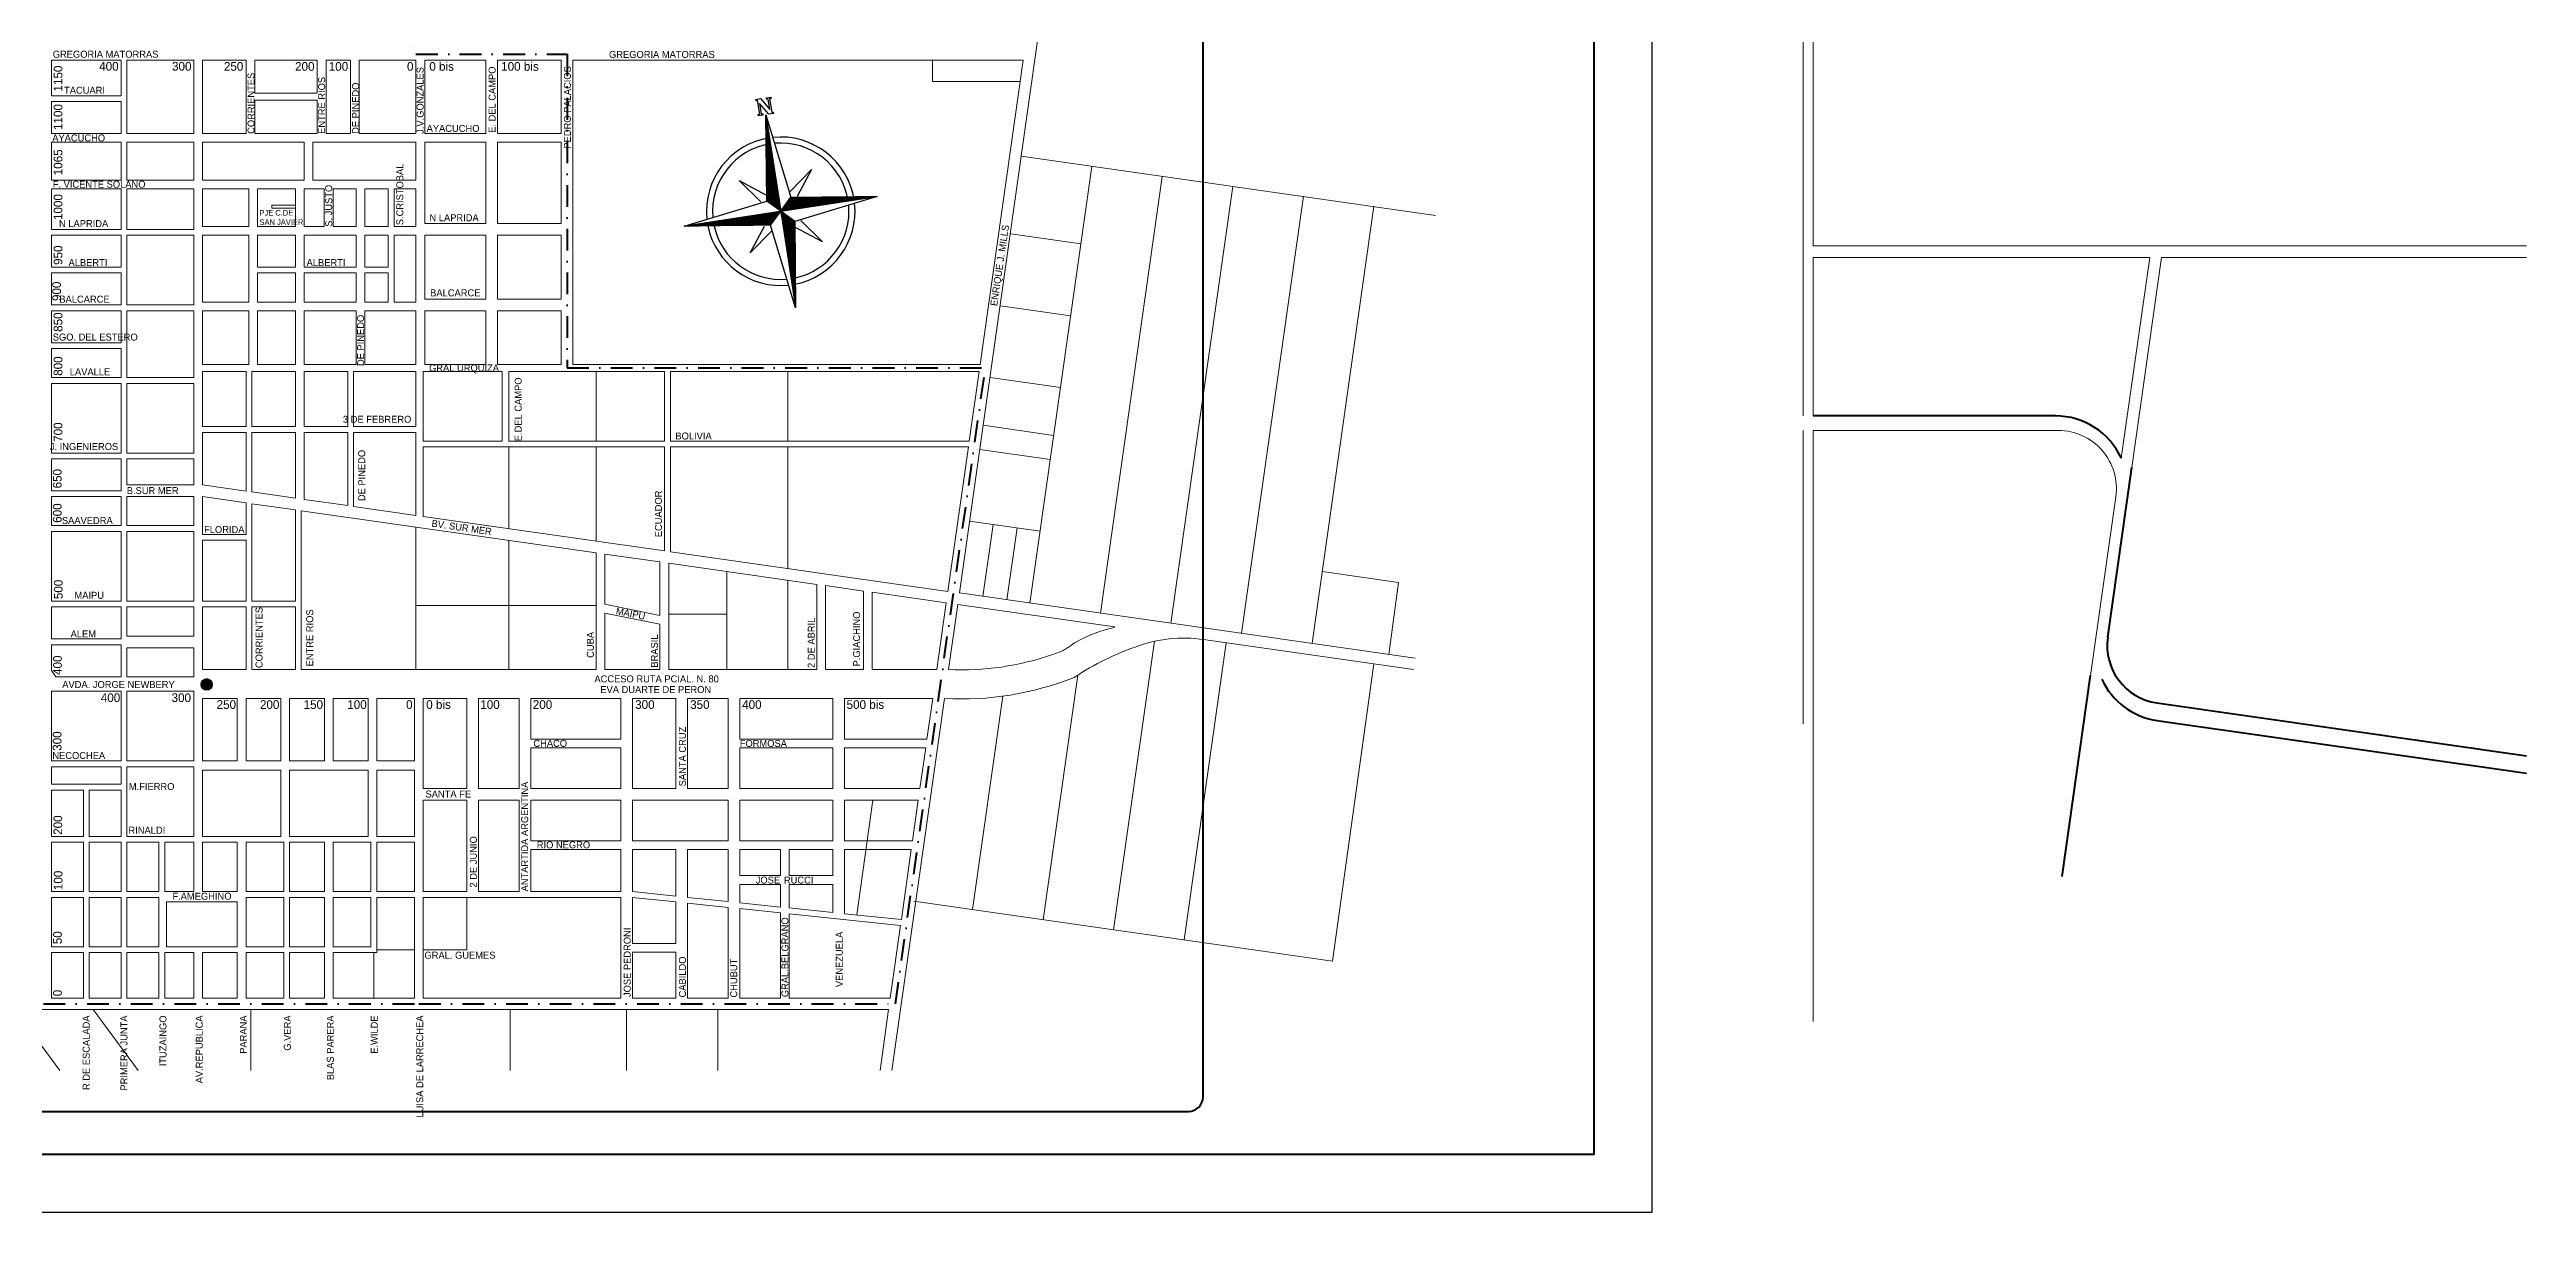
# Model space of a CAD drawing. Extents: x -88 to 6599, y -788 to 3582.
# Drawn here: x 2337 to 6599, y -788 to 1213 of the extents above; entities that cross this region are included whole.
import ezdxf
from ezdxf.enums import TextEntityAlignment as Align

# ---------------------------------------------------------------- set-up
doc = ezdxf.new("R2010")
doc.units = 0
doc.header["$LTSCALE"] = 15
doc.header["$MEASUREMENT"] = 0
doc.linetypes.add('DASHDOT', pattern=[1, 0.5, -0.25, 0, -0.25])
doc.layers.get('0').update_dxf_attribs({"linetype": 'CONTINUOUS', "lineweight": 0})
for name, color, linetype, lineweight in [('Calles Altura', 5, 'CONTINUOUS', 5), ('Calles Nombres', 7, 'CONTINUOUS', 5), ('Limite PLANTA URBANA', 4, 'DASHDOT', 40), ('MANZANAS para imprimir', 7, 'CONTINUOUS', 20), ('ROTULO', 7, 'CONTINUOUS', 60)]:
    doc.layers.add(name, color=color, linetype=linetype, lineweight=lineweight)
doc.layers.add('NORTE', color=7, linetype='CONTINUOUS')
doc.styles.add('TEXTO', font='Abel-Regular.ttf')
pattern_1 = [(45, (-173.60688, -491.64823), (-0.0618718434, 0.0618718434), [])]

msp = doc.modelspace()

# ---------------------------------------------------------------- hatches: boundary and pattern name
at = {"layer": 'MANZANAS para imprimir'}
msp.add_hatch(color=0, dxfattribs=at).paths.add_polyline_path([(2617.4, 120.3, 1), (2597.4, 120.3, 1)])
at = {"layer": 'NORTE', "lineweight": -2, "ltscale": 2}
h = msp.add_hatch(dxfattribs=at)
h.set_pattern_fill('ANSI31', color=256, scale=0.7, style=0)
h.set_pattern_definition(pattern_1)
h.paths.add_polyline_path([(3577.5, 1050.8, 0.015475), (3570.4, 1049.4), (3571.4, 952.3), (3595.3, 934.7)])
h.paths.add_polyline_path([(3570.4, 1049.4, -0.015475), (3577.5, 1050.8), (3575.9, 1061, 0.011298), (3570.3, 1060)])
h.paths.add_polyline_path([(3575.9, 1061), (3569.8, 1100.8), (3570.3, 1060, -0.011298)])
h = msp.add_hatch(dxfattribs=at)
h.set_pattern_fill('ANSI31', color=256, scale=0.7, style=0)
h.set_pattern_definition(pattern_1)
h.paths.add_polyline_path([(3612.9, 958.7), (3595.3, 934.7), (3711.4, 952.5, 0.015475), (3710.1, 959.7)])
h.paths.add_polyline_path([(3710.1, 959.7, -0.015475), (3711.4, 952.5), (3721.6, 954.1, 0.011298), (3720.6, 959.8)])
h.paths.add_polyline_path([(3720.6, 959.8, -0.011298), (3721.6, 954.1), (3761.4, 960.2)])
at = {"layer": 'NORTE'}
h = msp.add_hatch(dxfattribs=at)
h.set_pattern_fill('ANSI31', color=256, scale=0.7, style=0)
h.set_pattern_definition(pattern_1)
h.paths.add_polyline_path([(3577.8, 910.8), (3595.3, 934.7), (3429.3, 909.2), (3470.1, 909.6), (3480.6, 909.8)])
at = {"layer": 'NORTE', "lineweight": -2, "ltscale": 2}
h = msp.add_hatch(dxfattribs=at)
h.set_pattern_fill('ANSI31', color=256, scale=0.7, style=0)
h.set_pattern_definition(pattern_1)
h.paths.add_polyline_path([(3619.3, 917.2), (3595.3, 934.7), (3620.8, 768.7), (3620.4, 809.5), (3620.3, 820)])

# ---------------------------------------------------------------- linework, layer by layer
msp.add_line((2719.7, 945), (2719.7, 940))
at = {"layer": 'Limite PLANTA URBANA', "ltscale": 5}
for p, q in [((2967.6, 1349.9), (2967.6, 1204.9)), ((2967.6, 1204.9), (3227.6, 1204.9)), ((3227.6, 1204.9), (3227.6, 665)), ((3227.6, 665), (3947.4, 665)), ((3792.5, -429.4), (3947.4, 665)), ((2251.5, -429.4), (2972.6, -429.4)), ((2972.6, -429.4), (3792.5, -429.4))]:
    msp.add_line(p, q, dxfattribs=at)
at = {"layer": 'MANZANAS para imprimir', "color": 0}
for p, q in [((3902.7, 277.7), (4118.8, 1804.3)), ((3902.7, 277.7), (4118.8, 1804.3)), ((3902.7, 277.7), (4118.8, 1804.3)), ((5354.7, 582.4), (5354.7, 1582.2)), ((5371.7, 1582.2), (5371.7, 875.2)), ((2340.2, 1194.9), (2340.2, 1133.4)), ((2460.2, 1194.9), (2340.2, 1194.9)), ((2460.2, 1194.9), (2460.2, 1133.4)), ((2585.2, 1194.9), (2470.2, 1194.9)), ((2470.2, 1194.9), (2470.2, 1068.5)), ((2585.2, 1194.9), (2585.2, 1068.5)), ((2675.1, 1194.9), (2600.2, 1194.9)), ((2600.2, 1194.9), (2600.2, 1068.5)), ((2600.2, 1194.9), (2600.2, 1131.9)), ((2675.1, 1194.9), (2675.1, 1068.5)), ((2690.1, 1194.9), (2690.1, 1137.8)), ((2775.1, 1194.9), (2690.1, 1194.9)), ((2797.8, 1194.9), (2775.1, 1194.9)), ((2797.8, 1194.9), (2797.8, 1137.8)), ((2812.8, 1194.9), (2812.8, 1068.5)), ((2855.1, 1194.9), (2812.8, 1194.9)), ((2855.1, 1194.9), (2855.1, 1068.5)), ((2967.6, 1194.9), (2870.1, 1194.9)), ((2870.1, 1194.9), (2870.1, 1068.5)), ((2967.6, 1194.9), (2967.6, 1068.5)), ((2982.6, 1194.9), (2982.6, 1068.5)), ((3087.6, 1194.9), (2982.6, 1194.9)), ((3087.6, 1194.9), (3087.6, 1068.5)), ((3107.6, 1194.9), (3107.6, 1068.5)), ((3217.6, 1194.9), (3107.6, 1194.9)), ((3217.6, 1194.9), (3217.6, 1068.5)), ((4012.4, 1194.9), (3237.6, 1194.9)), ((3237.6, 1194.9), (3237.6, 671)), ((3856.6, 1194.9), (3856.6, 1172.3)), ((3856.6, 1194.9), (3856.6, 1158.3)), ((3938.2, 671), (4012.4, 1194.9)), ((3856.6, 1158.3), (4006.5, 1158.3)), ((2460.2, 1133.4), (2340.2, 1133.4)), ((2460.2, 1123.5), (2340.2, 1123.5)), ((2340.2, 1123.5), (2340.2, 1068.5)), ((2460.2, 1123.5), (2460.2, 1068.5)), ((2690.1, 1137.8), (2797.8, 1137.8)), ((2690.1, 1126), (2797.8, 1126)), ((2690.1, 1126), (2690.1, 1068.5)), ((2797.8, 1126), (2797.8, 1068.5)), ((2460.2, 1068.5), (2340.2, 1068.5)), ((2585.2, 1068.5), (2470.2, 1068.5)), ((2675.1, 1068.5), (2600.2, 1068.5)), ((2775.1, 1068.5), (2690.1, 1068.5)), ((2797.8, 1068.5), (2775.1, 1068.5)), ((2855.1, 1068.5), (2812.8, 1068.5)), ((2967.6, 1068.5), (2870.1, 1068.5)), ((3087.6, 1068.5), (2982.6, 1068.5)), ((3217.6, 1068.5), (3107.6, 1068.5)), ((2340.2, 1053.5), (2340.2, 988.5)), ((2460.2, 1053.5), (2340.2, 1053.5)), ((2460.2, 1053.5), (2460.2, 988.5)), ((2470.2, 1053.5), (2470.2, 988.5)), ((2585.2, 1053.5), (2470.2, 1053.5)), ((2585.2, 1053.5), (2585.2, 988.5)), ((2600.2, 1053.5), (2600.2, 988.5)), ((2775.1, 1053.5), (2600.2, 1053.5)), ((2775.1, 1053.5), (2775.1, 988.5)), ((2967.6, 1053.5), (2790.1, 1053.5)), ((2790.1, 1053.5), (2790.1, 988.5)), ((2967.6, 1053.5), (2967.6, 988.5)), ((3087.6, 1053.5), (2982.6, 1053.5)), ((2982.6, 1053.5), (2982.6, 913.5)), ((3087.6, 1053.5), (3087.6, 913.5)), ((3217.6, 1053.5), (3107.6, 1053.5)), ((3107.6, 1053.5), (3107.6, 913.5)), ((3217.6, 1053.5), (3217.6, 913.5)), ((4009.1, 1029.3), (4722.3, 927.4)), ((2460.2, 988.5), (2340.2, 988.5)), ((2585.2, 988.5), (2470.2, 988.5)), ((2775.1, 988.5), (2600.2, 988.5)), ((2967.6, 988.5), (2790.1, 988.5)), ((4024, 260.4), (4130.5, 1012)), ((4145.4, 243.2), (4251.8, 994.8)), ((2340.2, 973.5), (2340.2, 903.5)), ((2460.2, 973.5), (2340.2, 973.5)), ((2460.2, 973.5), (2460.2, 903.5)), ((2470.2, 973.5), (2470.2, 903.5)), ((2585.2, 973.5), (2470.2, 973.5)), ((2585.2, 973.5), (2585.2, 903.5)), ((2600.2, 973.5), (2600.2, 908.5)), ((2680.1, 973.5), (2600.2, 973.5)), ((2680.1, 973.5), (2680.1, 908.5)), ((2695.1, 973.5), (2695.1, 908.5)), ((2760.1, 973.5), (2695.1, 973.5)), ((2760.1, 945), (2719.7, 945)), ((2760.1, 940), (2719.7, 940)), ((2760.1, 973.5), (2760.1, 908.5)), ((2775.1, 973.5), (2775.1, 908.5)), ((2809.8, 973.5), (2775.1, 973.5)), ((2809.8, 973.5), (2809.8, 908.5)), ((2864.8, 973.5), (2824.8, 973.5)), ((2824.8, 973.5), (2824.8, 908.5)), ((2864.8, 973.5), (2864.8, 908.5)), ((2879.8, 973.5), (2879.8, 908.5)), ((2919.8, 973.5), (2879.8, 973.5)), ((2919.8, 973.5), (2919.8, 908.5)), ((2967.6, 973.5), (2929.8, 973.5)), ((2929.8, 973.5), (2929.8, 908.5)), ((2967.6, 973.5), (2967.6, 908.5)), ((4266.8, 226), (4373.2, 977.6)), ((4388.1, 208.8), (4494.6, 960.4)), ((4509.5, 191.6), (4616, 943.2)), ((2460.2, 903.5), (2340.2, 903.5)), ((2585.2, 903.5), (2470.2, 903.5)), ((2680.1, 908.5), (2600.2, 908.5)), ((2760.1, 908.5), (2695.1, 908.5)), ((2809.8, 908.5), (2775.1, 908.5)), ((2864.8, 908.5), (2824.8, 908.5)), ((2919.8, 908.5), (2879.8, 908.5)), ((2967.6, 908.5), (2929.8, 908.5)), ((3087.6, 913.5), (2982.6, 913.5)), ((3217.6, 913.5), (3107.6, 913.5)), ((3991, 895.6), (4111.6, 878.4)), ((2340.2, 893.5), (2340.2, 838.5)), ((2460.2, 893.5), (2340.2, 893.5)), ((2460.2, 893.5), (2460.2, 838.5)), ((2470.2, 893.5), (2470.2, 773.5)), ((2585.2, 893.5), (2470.2, 893.5)), ((2585.2, 893.5), (2585.2, 773.5)), ((2680.1, 893.5), (2600.2, 893.5)), ((2600.2, 893.5), (2600.2, 778.5)), ((2680.1, 893.5), (2680.1, 778.5)), ((2695.1, 893.5), (2695.1, 838.5)), ((2760.1, 893.5), (2695.1, 893.5)), ((2760.1, 893.5), (2760.1, 838.5)), ((2864.8, 893.5), (2775.1, 893.5)), ((2775.1, 893.5), (2775.1, 838.5)), ((2864.8, 893.5), (2864.8, 838.5)), ((2879.8, 893.5), (2879.8, 838.5)), ((2919.8, 893.5), (2879.8, 893.5)), ((2919.8, 893.5), (2919.8, 838.5)), ((2967.6, 893.5), (2929.8, 893.5)), ((2929.8, 893.5), (2929.8, 778.5)), ((2967.6, 893.5), (2967.6, 778.5)), ((3087.6, 893.5), (2982.6, 893.5)), ((2982.6, 893.5), (2982.6, 783.5)), ((3087.6, 893.5), (3087.6, 783.5)), ((3217.6, 893.5), (3107.6, 893.5)), ((3107.6, 893.5), (3107.6, 783.5)), ((3217.6, 893.5), (3217.6, 783.5)), ((5371.7, 875.2), (6599.4, 875.2)), ((5371.7, 855.2), (5951.1, 855.2)), ((5371.7, 855.2), (5371.7, 582.4)), ((5902.2, 509.8), (5951.1, 855.2)), ((5920.1, 493.5), (5971.3, 855.2)), ((5971.3, 855.2), (6599.4, 855.2)), ((5985.5, 855.2), (6599.4, 855.2)), ((2460.2, 838.5), (2340.2, 838.5)), ((2460.2, 828.5), (2340.2, 828.5)), ((2340.2, 828.5), (2340.2, 773.5)), ((2460.2, 828.5), (2460.2, 773.5)), ((2695.1, 838.5), (2760.1, 838.5)), ((2695.1, 828.5), (2760.1, 828.5)), ((2695.1, 828.5), (2695.1, 778.5)), ((2760.1, 828.5), (2760.1, 778.5)), ((2775.1, 838.5), (2864.8, 838.5)), ((2775.1, 828.5), (2775.1, 778.5)), ((2775.1, 828.5), (2864.8, 828.5)), ((2864.8, 828.5), (2864.8, 778.5)), ((2879.8, 838.5), (2919.8, 838.5)), ((2879.8, 828.5), (2879.8, 778.5)), ((2879.8, 828.5), (2919.8, 828.5)), ((2919.8, 828.5), (2919.8, 778.5)), ((2460.2, 773.5), (2340.2, 773.5)), ((2470.2, 773.5), (2585.2, 773.5)), ((2680.1, 778.5), (2600.2, 778.5)), ((2760.1, 778.5), (2695.1, 778.5)), ((2864.8, 778.5), (2775.1, 778.5)), ((2919.8, 778.5), (2879.8, 778.5)), ((2967.6, 778.5), (2929.8, 778.5)), ((3087.6, 783.5), (2982.6, 783.5)), ((3217.6, 783.5), (3107.6, 783.5)), ((3973.3, 772.1), (4094.1, 754.8)), ((2460.2, 763.5), (2340.2, 763.5)), ((2340.2, 763.5), (2340.2, 708.5)), ((2460.2, 763.5), (2460.2, 708.5)), ((2470.2, 763.5), (2470.2, 648.5)), ((2585.2, 763.5), (2470.2, 763.5)), ((2585.2, 763.5), (2585.2, 648.5)), ((2680.1, 763.5), (2600.2, 763.5)), ((2600.2, 763.5), (2600.2, 671)), ((2680.1, 763.5), (2680.1, 671)), ((2760.1, 763.5), (2695.1, 763.5)), ((2695.1, 763.5), (2695.1, 671)), ((2760.1, 763.5), (2760.1, 671)), ((2864.8, 763.5), (2775.1, 763.5)), ((2775.1, 763.5), (2775.1, 671)), ((2864.8, 763.5), (2864.8, 671)), ((2967.6, 763.5), (2879.8, 763.5)), ((2879.8, 763.5), (2879.8, 671)), ((2967.6, 763.5), (2967.6, 671)), ((3087.6, 763.5), (2982.6, 763.5)), ((2982.6, 763.5), (2982.6, 671)), ((3087.6, 763.5), (3087.6, 671)), ((3217.6, 763.5), (3107.6, 763.5)), ((3107.6, 763.5), (3107.6, 671)), ((3217.6, 763.5), (3217.6, 671)), ((2460.2, 708.5), (2340.2, 708.5)), ((2460.2, 698.5), (2340.2, 698.5)), ((2340.2, 698.5), (2340.2, 648.5)), ((2460.2, 698.5), (2460.2, 648.5)), ((2460.2, 648.5), (2340.2, 648.5)), ((2585.2, 648.5), (2470.2, 648.5)), ((2600.2, 671), (2680.1, 671)), ((2600.2, 659), (2675.1, 659)), ((2600.2, 659), (2600.2, 564)), ((2675.1, 659), (2675.1, 564)), ((2685.1, 659), (2685.1, 564)), ((2685.1, 659), (2760.1, 659)), ((2695.1, 671), (2760.1, 671)), ((2760.1, 659), (2760.1, 564)), ((2775.1, 671), (2864.8, 671)), ((2775.1, 659), (2850.1, 659)), ((2775.1, 659), (2775.1, 564)), ((2850.1, 659), (2850.1, 564)), ((2860.1, 659), (2860.1, 564)), ((2860.1, 659), (2967.6, 659)), ((2879.8, 671), (2967.6, 671)), ((2967.6, 659), (2967.6, 564)), ((2980.1, 659), (2980.1, 539)), ((2980.1, 659), (3115.8, 659)), ((2982.6, 671), (3087.6, 671)), ((3107.6, 671), (3217.6, 671)), ((3115.8, 659), (3115.8, 539)), ((3127.6, 659), (3127.6, 539)), ((3127.6, 659), (3395.4, 659)), ((3237.6, 671), (3938.2, 671)), ((3277.5, 659), (3277.5, 539)), ((3395.4, 659), (3395.4, 539)), ((3405.4, 659), (3405.4, 539)), ((3405.4, 659), (3936.5, 659)), ((3607.5, 659), (3607.5, 539)), ((3919.5, 539), (3936.5, 659)), ((3955.7, 648.5), (4076.5, 631.2)), ((2460.2, 638.5), (2340.2, 638.5)), ((2340.2, 638.5), (2340.2, 518.6)), ((2460.2, 638.5), (2460.2, 518.6)), ((2585.2, 638.5), (2470.2, 638.5)), ((2470.2, 638.5), (2470.2, 518.6)), ((2585.2, 638.5), (2585.2, 518.6)), ((2600.2, 564), (2675.1, 564)), ((2685.1, 564), (2760.1, 564)), ((2775.1, 564), (2850.1, 564)), ((2860.1, 564), (2967.6, 564)), ((3943.9, 566.3), (4064.9, 549)), ((5354.7, 52.5), (5354.7, 557.4)), ((5371.7, 557.4), (5371.7, -459.9)), ((5793.8, 557.4), (5371.7, 557.4)), ((2460.2, 518.6), (2340.2, 518.6)), ((2585.2, 518.6), (2470.2, 518.6)), ((2600.2, 554), (2675.1, 554)), ((2600.2, 554), (2600.2, 463.8)), ((2675.1, 554), (2675.1, 453.1)), ((2685.1, 554), (2760.1, 554)), ((2685.1, 554), (2685.1, 451.6)), ((2760.1, 554), (2760.1, 440.9)), ((2775.1, 554), (2850.1, 554)), ((2775.1, 554), (2775.1, 438.8)), ((2850.1, 554), (2850.1, 428.1)), ((2860.1, 554), (2967.6, 554)), ((2860.1, 554), (2860.1, 426.6)), ((2967.6, 554), (2967.6, 411.3)), ((2980.1, 539), (3115.8, 539)), ((2980.1, 529.1), (3395.4, 529.1)), ((2980.1, 529.1), (2980.1, 409.5)), ((3127.6, 539), (3395.4, 539)), ((3127.6, 529.1), (3127.6, 388.4)), ((3277.5, 529.1), (3277.5, 367)), ((3395.4, 529.1), (3395.4, 350.2)), ((3405.4, 539), (3919.5, 539)), ((3405.4, 529.1), (3918.1, 529.1)), ((3405.4, 529.1), (3405.4, 348.7)), ((3607.5, 529.1), (3607.5, 319.9)), ((3882.9, 280.5), (3918.1, 529.1)), ((3938, 524.9), (4059, 507.6)), ((2340.2, 508.6), (2340.2, 453.6)), ((2460.2, 508.6), (2340.2, 508.6)), ((2460.2, 508.6), (2460.2, 453.6)), ((2585.2, 508.6), (2470.2, 508.6)), ((2470.2, 508.6), (2470.2, 463.6)), ((2585.2, 508.6), (2585.2, 463.6)), ((2460.2, 453.6), (2340.2, 453.6)), ((2340.2, 443.6), (2340.2, 393.6)), ((2460.2, 443.6), (2340.2, 443.6)), ((2460.2, 443.6), (2460.2, 393.6)), ((2585.2, 463.6), (2470.2, 463.6)), ((2585.2, 443.6), (2470.2, 443.6)), ((2470.2, 443.6), (2470.2, 393.6)), ((2585.2, 443.6), (2585.2, 393.6)), ((2600.2, 463.8), (2675.1, 453.1)), ((2600.2, 443.6), (2675.1, 432.9)), ((2600.2, 443.6), (2600.2, 378.6)), ((2675.1, 432.9), (2675.1, 378.6)), ((2685.1, 451.6), (2760.1, 440.9)), ((2685.1, 431.4), (2760.1, 420.7)), ((2685.1, 431.4), (2685.1, 263.6)), ((2775.1, 438.8), (2850.1, 428.1)), ((2860.1, 426.6), (2967.6, 411.3)), ((5849.1, 135.9), (5892.8, 443.4)), ((2460.2, 393.6), (2340.2, 393.6)), ((2585.2, 393.6), (2470.2, 393.6)), ((2760.1, 420.7), (2760.1, 263.6)), ((2770.1, 419.3), (2770.1, 146.1)), ((2770.1, 419.3), (3277.5, 346.8)), ((2967.6, 391.1), (2967.6, 146.1)), ((2980.1, 409.5), (3395.4, 350.2)), ((3920.3, 401.3), (4041.5, 384)), ((3943.2, 271.9), (3960.7, 395.5)), ((3984.4, 266), (4001.9, 389.6)), ((2340.2, 383.6), (2340.2, 263.6)), ((2460.2, 383.6), (2340.2, 383.6)), ((2460.2, 383.6), (2460.2, 263.6)), ((2585.2, 383.6), (2470.2, 383.6)), ((2470.2, 383.6), (2470.2, 263.6)), ((2585.2, 383.6), (2585.2, 263.6)), ((2675.1, 378.6), (2600.2, 378.6)), ((2675.1, 368.6), (2600.2, 368.6)), ((2600.2, 368.6), (2600.2, 263.6)), ((2675.1, 368.6), (2675.1, 263.6)), ((3127.6, 368.2), (3127.6, 146.1)), ((3277.5, 346.8), (3277.5, 146.1)), ((3292.5, 344.7), (3292.5, 258.4)), ((3292.5, 344.7), (3387.5, 331.1)), ((3405.4, 348.7), (3882.9, 280.5)), ((3387.5, 331.1), (3387.5, 239.2)), ((3402.5, 328.9), (3402.5, 146.1)), ((3402.5, 328.9), (3402.5, 146.1)), ((3402.5, 328.9), (3657.5, 292.5)), ((3502.5, 314.7), (3502.5, 146.1)), ((3607.5, 299.7), (3607.5, 146.1)), ((4526.9, 314.6), (4658.5, 295.8)), ((2460.2, 263.6), (2340.2, 263.6)), ((2585.2, 263.6), (2470.2, 263.6)), ((2675.1, 263.6), (2600.2, 263.6)), ((2760.1, 263.6), (2685.1, 263.6)), ((3277.5, 256.1), (2967.6, 256.1)), ((3292.5, 258.4), (3387.5, 239.2)), ((3657.5, 292.5), (3657.5, 146.1)), ((3672.5, 290.4), (3672.5, 146.1)), ((3672.5, 290.4), (3737.5, 281.1)), ((3737.5, 281.1), (3737.5, 146.1)), ((3752.5, 278.9), (3752.5, 146.1)), ((3752.5, 278.9), (3880.1, 260.7)), ((3863.9, 146.1), (3880.1, 260.7)), ((3884.2, 146.1), (3900.1, 257.9)), ((3900.1, 257.9), (4169.4, 219.4)), ((3902.7, 277.7), (4687.1, 165.6)), ((4641.5, 172.1), (4658.5, 295.8)), ((2460.2, 253.6), (2340.2, 253.6)), ((2340.2, 253.6), (2340.2, 198.6)), ((2460.2, 253.6), (2460.2, 198.6)), ((2470.2, 253.6), (2470.2, 203.6)), ((2585.2, 253.6), (2470.2, 253.6)), ((2585.2, 253.6), (2585.2, 203.6)), ((2600.2, 253.6), (2600.2, 146.1)), ((2675.1, 253.6), (2600.2, 253.6)), ((2675.1, 253.6), (2675.1, 146.1)), ((2685.1, 253.6), (2685.1, 146.1)), ((2760.1, 253.6), (2685.1, 253.6)), ((2760.1, 253.6), (2760.1, 146.1)), ((3292.5, 243.1), (3387.5, 223.9)), ((3292.5, 243.1), (3292.5, 146.1)), ((3387.5, 223.9), (3387.5, 146.1)), ((3502.5, 241.1), (3402.5, 241.1)), ((2460.2, 198.6), (2340.2, 198.6)), ((2460.2, 188.6), (2340.2, 188.6)), ((2340.2, 188.6), (2340.2, 144.3)), ((2460.2, 188.6), (2460.2, 133.6)), ((2585.2, 203.6), (2470.2, 203.6)), ((2585.2, 183.6), (2470.2, 183.6)), ((2470.2, 183.6), (2470.2, 133.6)), ((2585.2, 183.6), (2585.2, 133.6)), ((4168.1, -302), (4238.5, 194.6)), ((4289.5, -319.3), (4361.9, 191.9)), ((4331, 196.3), (4684.4, 145.8)), ((2340.2, 144.3), (2348.1, 133.6)), ((2460.2, 133.6), (2348.1, 133.6)), ((2585.2, 133.6), (2470.2, 133.6)), ((2675.1, 146.1), (2600.2, 146.1)), ((2760.1, 146.1), (2685.1, 146.1)), ((2967.6, 146.1), (2770.1, 146.1)), ((3277.5, 146.1), (2967.6, 146.1)), ((3387.5, 146.1), (3292.5, 146.1)), ((3657.5, 146.1), (3402.5, 146.1)), ((3737.5, 146.1), (3672.5, 146.1)), ((3863.9, 146.1), (3752.5, 146.1)), ((4046.8, -284.7), (4106.4, 136.5)), ((4615.7, 155.6), (4544.5, -355.8)), ((2340.2, 108.6), (2340.2, -11.4)), ((2460.2, 108.6), (2340.2, 108.6)), ((2460.2, 108.6), (2460.2, -11.4)), ((2585.2, 108.6), (2470.2, 108.6)), ((2470.2, 108.6), (2470.2, -11.4)), ((2585.2, 108.6), (2585.2, -11.4)), ((2600.2, 96.1), (2600.2, -11.4)), ((2660.1, 96.1), (2600.2, 96.1)), ((2660.1, 96.1), (2660.1, -11.4)), ((2675.1, 96.1), (2675.1, -11.4)), ((2735.1, 96.1), (2675.1, 96.1)), ((2735.1, 96.1), (2735.1, -11.4)), ((2750.1, 96.1), (2750.1, -11.4)), ((2810.1, 96.1), (2750.1, 96.1)), ((2810.1, 96.1), (2810.1, -11.4)), ((2825.1, 96.1), (2825.1, -11.4)), ((2885.1, 96.1), (2825.1, 96.1)), ((2885.1, 96.1), (2885.1, -11.4)), ((2900.1, 96.1), (2900.1, -11.4)), ((2965.1, 96.1), (2900.1, 96.1)), ((2965.1, 96.1), (2965.1, -11.4)), ((2980.1, 96.1), (2980.1, -58.9)), ((3055.1, 96.1), (2980.1, 96.1)), ((3055.1, 96.1), (3055.1, -58.9)), ((3075.1, 96.1), (3075.1, -58.9)), ((3145.1, 96.1), (3075.1, 96.1)), ((3145.1, 96.1), (3145.1, -58.9)), ((3165.1, 96.1), (3165.1, 26.1)), ((3320, 96.1), (3165.1, 96.1)), ((3320, 96.1), (3320, 26.1)), ((3340, 96.1), (3340, -58.9)), ((3415, 96.1), (3340, 96.1)), ((3415, 96.1), (3415, -58.9)), ((3435, 96.1), (3435, -58.9)), ((3505, 96.1), (3435, 96.1)), ((3505, 96.1), (3505, -58.9)), ((3525, 96.1), (3525, 26.1)), ((3685, 96.1), (3525, 96.1)), ((3685, 96.1), (3685, 26.1)), ((3705, 96.1), (3705, 26.1)), ((3856.8, 96.1), (3705, 96.1)), ((3786.3, -544), (3877, 96.1)), ((3846.9, 26.1), (3856.8, 96.1)), ((3925.4, -267.3), (3977.5, 100.2)), ((3320, 26.1), (3165.1, 26.1)), ((3320, 11.1), (3165.1, 11.1)), ((3165.1, 11.1), (3165.1, -58.9)), ((3320, 11.1), (3320, -58.9)), ((3685, 26.1), (3525, 26.1)), ((3685, 11.1), (3525, 11.1)), ((3525, 11.1), (3525, -58.9)), ((3685, 11.1), (3685, -58.9)), ((3846.9, 26.1), (3705, 26.1)), ((3844.7, 11.1), (3705, 11.1)), ((3705, 11.1), (3705, -58.9)), ((3834.8, -58.9), (3844.7, 11.1)), ((2460.2, -11.4), (2340.2, -11.4)), ((2460.2, -21.4), (2340.2, -21.4)), ((2340.2, -21.4), (2340.2, -51.4)), ((2460.2, -21.4), (2460.2, -51.4)), ((2585.2, -11.4), (2470.2, -11.4)), ((2585.2, -21.4), (2470.2, -21.4)), ((2470.2, -21.4), (2470.2, -141.3)), ((2585.2, -21.4), (2585.2, -141.3)), ((2660.1, -11.4), (2600.2, -11.4)), ((2735.1, -27), (2600.2, -27)), ((2600.2, -27), (2600.2, -141.3)), ((2735.1, -11.4), (2675.1, -11.4)), ((2735.1, -27), (2735.1, -141.3)), ((2810.1, -11.4), (2750.1, -11.4)), ((2885.1, -27), (2750.1, -27)), ((2750.1, -27), (2750.1, -141.3)), ((2885.1, -11.4), (2825.1, -11.4)), ((2885.1, -27), (2885.1, -141.3)), ((2965.1, -11.4), (2900.1, -11.4)), ((2965.1, -27), (2900.1, -27)), ((2900.1, -27), (2900.1, -141.3)), ((2965.1, -27), (2965.1, -141.3)), ((2460.2, -51.4), (2340.2, -51.4)), ((2395.2, -61.4), (2340.2, -61.4)), ((2340.2, -61.4), (2340.2, -141.3)), ((2395.2, -61.4), (2395.2, -141.3)), ((2460.2, -61.4), (2405.2, -61.4)), ((2405.2, -61.4), (2405.2, -141.3)), ((2460.2, -61.4), (2460.2, -141.3)), ((3055.1, -58.9), (2980.1, -58.9)), ((3055.1, -78.8), (2980.1, -78.8)), ((2980.1, -78.8), (2980.1, -236.3)), ((3055.1, -78.8), (3055.1, -236.3)), ((3145.1, -58.9), (3075.1, -58.9)), ((3145.1, -78.8), (3075.1, -78.8)), ((3075.1, -78.8), (3075.1, -236.3)), ((3145.1, -78.8), (3145.1, -236.3)), ((3320, -58.9), (3165.1, -58.9)), ((3320, -78.8), (3165.1, -78.8)), ((3165.1, -78.8), (3165.1, -148.8)), ((3320, -78.8), (3320, -148.8)), ((3415, -58.9), (3340, -58.9)), ((3340, -78.8), (3340, -148.8)), ((3505, -78.8), (3340, -78.8)), ((3505, -58.9), (3435, -58.9)), ((3505, -78.8), (3505, -148.8)), ((3685, -58.9), (3525, -58.9)), ((3525, -78.8), (3525, -148.8)), ((3685, -78.8), (3525, -78.8)), ((3685, -78.8), (3685, -148.8)), ((3834.8, -58.9), (3705, -58.9)), ((3832, -78.8), (3705, -78.8)), ((3705, -78.8), (3705, -148.8)), ((3822.1, -148.8), (3832, -78.8)), ((2395.2, -141.3), (2340.2, -141.3)), ((2395.2, -151.3), (2340.2, -151.3)), ((2340.2, -151.3), (2340.2, -236.3)), ((2395.2, -151.3), (2395.2, -236.3)), ((2460.2, -141.3), (2405.2, -141.3)), ((2460.2, -151.3), (2405.2, -151.3)), ((2405.2, -151.3), (2405.2, -236.3)), ((2460.2, -151.3), (2460.2, -236.3)), ((2585.2, -141.3), (2470.2, -141.3)), ((2525.2, -151.3), (2470.2, -151.3)), ((2470.2, -151.3), (2470.2, -236.3)), ((2525.2, -151.3), (2525.2, -236.3)), ((2585.2, -151.3), (2535.2, -151.3)), ((2535.2, -151.3), (2535.2, -236.3)), ((2585.2, -151.3), (2585.2, -236.3)), ((2735.1, -141.3), (2600.2, -141.3)), ((2600.2, -151.3), (2600.2, -236.3)), ((2660.1, -151.3), (2600.2, -151.3)), ((2660.1, -151.3), (2660.1, -236.3)), ((2740.1, -151.3), (2675.1, -151.3)), ((2675.1, -151.3), (2675.1, -236.3)), ((2740.1, -151.3), (2740.1, -236.3)), ((2885.1, -141.3), (2750.1, -141.3)), ((2810.1, -151.3), (2750.1, -151.3)), ((2750.1, -151.3), (2750.1, -236.3)), ((2810.1, -151.3), (2810.1, -236.3)), ((2890.1, -151.3), (2825.1, -151.3)), ((2825.1, -151.3), (2825.1, -236.3)), ((2890.1, -151.3), (2890.1, -236.3)), ((2965.1, -141.3), (2900.1, -141.3)), ((2965.1, -151.3), (2900.1, -151.3)), ((2900.1, -151.3), (2900.1, -236.3)), ((2965.1, -151.3), (2965.1, -236.3)), ((3320, -148.8), (3165.1, -148.8)), ((3320, -163.8), (3165.1, -163.8)), ((3165.1, -163.8), (3165.1, -236.3)), ((3320, -163.8), (3320, -236.3)), ((3505, -148.8), (3340, -148.8)), ((3340, -163.8), (3340, -236.3)), ((3415, -163.8), (3340, -163.8)), ((3415, -163.8), (3415, -244.1)), ((3435, -163.8), (3435, -246.2)), ((3505, -163.8), (3435, -163.8)), ((3505, -163.8), (3505, -253.5)), ((3685, -148.8), (3525, -148.8)), ((3525, -163.8), (3525, -208.8)), ((3595, -163.8), (3525, -163.8)), ((3595, -163.8), (3595, -208.8)), ((3685, -163.8), (3610, -163.8)), ((3610, -163.8), (3610, -208.8)), ((3685, -163.8), (3685, -208.8)), ((3822.1, -148.8), (3705, -148.8)), ((3820, -163.8), (3705, -163.8)), ((3705, -163.8), (3705, -274.3)), ((3802.9, -284.5), (3820, -163.8)), ((3595, -208.8), (3525, -208.8)), ((3685, -208.8), (3610, -208.8)), ((2395.2, -236.3), (2340.2, -236.3)), ((2395.2, -246.3), (2340.2, -246.3)), ((2340.2, -246.3), (2340.2, -331.3)), ((2395.2, -246.3), (2395.2, -331.3)), ((2460.2, -236.3), (2405.2, -236.3)), ((2460.2, -246.3), (2405.2, -246.3)), ((2405.2, -246.3), (2405.2, -331.3)), ((2460.2, -246.3), (2460.2, -331.3)), ((2525.2, -236.3), (2470.2, -236.3)), ((2525.2, -246.3), (2470.2, -246.3)), ((2470.2, -246.3), (2470.2, -331.3)), ((2525.2, -246.3), (2525.2, -331.3)), ((2585.2, -236.3), (2535.2, -236.3)), ((2538.5, -253.7), (2538.5, -331.3)), ((2660.1, -253.7), (2538.5, -253.7)), ((2660.1, -236.3), (2600.2, -236.3)), ((2660.1, -253.7), (2660.1, -331.3)), ((2740.1, -236.3), (2675.1, -236.3)), ((2740.1, -246.3), (2675.1, -246.3)), ((2675.1, -246.3), (2675.1, -331.3)), ((2740.1, -246.3), (2740.1, -331.3)), ((2810.1, -236.3), (2750.1, -236.3)), ((2810.1, -246.3), (2750.1, -246.3)), ((2750.1, -246.3), (2750.1, -331.3)), ((2810.1, -246.3), (2810.1, -331.3)), ((2890.1, -236.3), (2825.1, -236.3)), ((2825.1, -246.3), (2825.1, -331.3)), ((2890.1, -246.3), (2825.1, -246.3)), ((2890.1, -246.3), (2890.1, -331.3)), ((2965.1, -236.3), (2900.1, -236.3)), ((2965.1, -246.3), (2900.1, -246.3)), ((2900.1, -246.3), (2900.1, -341.3)), ((2965.1, -246.3), (2965.1, -331.3)), ((3055.1, -236.3), (2980.1, -236.3)), ((3320, -246.3), (2980.1, -246.3)), ((2980.1, -246.3), (2980.1, -419.4)), ((3055.1, -246.3), (3055.1, -336.3)), ((3145.1, -236.3), (3075.1, -236.3)), ((3320, -236.3), (3165.1, -236.3)), ((3320, -246.3), (3320, -419.4)), ((3340, -236.3), (3415, -244.1)), ((3340, -246.3), (3415, -254.1)), ((3340, -246.3), (3340, -325.4)), ((3415, -254.1), (3415, -325.4)), ((3435, -246.2), (3505, -253.5)), ((3595, -223.8), (3525, -223.8)), ((3525, -223.8), (3525, -255.6)), ((3525, -255.6), (3595, -262.9)), ((3595, -223.8), (3595, -262.9)), ((3685, -223.8), (3610, -223.8)), ((3610, -223.8), (3610, -264.4)), ((3685, -223.8), (3685, -272.2)), ((3824.1, -252.8), (4544.5, -355.8)), ((3435, -256.2), (3505, -263.5)), ((3435, -256.2), (3435, -419.4)), ((3505, -263.5), (3505, -419.4)), ((3525, -265.6), (3525, -419.4)), ((3525, -265.6), (3595, -272.9)), ((3610, -264.4), (3685, -272.2)), ((3610, -274.5), (3801.5, -294.5)), ((3705, -274.3), (3802.9, -284.5)), ((3783.8, -419.4), (3801.5, -294.5)), ((2395.2, -331.3), (2340.2, -331.3)), ((2460.2, -331.3), (2405.2, -331.3)), ((2525.2, -331.3), (2470.2, -331.3)), ((2660.1, -331.3), (2538.5, -331.3)), ((2740.1, -331.3), (2675.1, -331.3)), ((2810.1, -331.3), (2750.1, -331.3)), ((2825.1, -331.3), (2890.1, -331.3)), ((2965.1, -336.3), (2900.1, -336.3)), ((2965.1, -331.3), (2965.1, -419.4)), ((3055.1, -336.3), (2980.1, -336.3)), ((3340, -340.4), (3340, -419.4)), ((3415, -340.4), (3415, -419.4)), ((2395.2, -341.3), (2340.2, -341.3)), ((2340.2, -341.3), (2340.2, -419.4)), ((2395.2, -341.3), (2395.2, -419.4)), ((2460.2, -341.3), (2405.2, -341.3)), ((2405.2, -341.3), (2405.2, -419.4)), ((2460.2, -341.3), (2460.2, -419.4)), ((2525.2, -341.3), (2470.2, -341.3)), ((2470.2, -341.3), (2470.2, -419.4)), ((2525.2, -341.3), (2525.2, -419.4)), ((2585.2, -341.3), (2535.2, -341.3)), ((2535.2, -341.3), (2535.2, -419.4)), ((2585.2, -341.3), (2585.2, -419.4)), ((2660.1, -341.3), (2600.2, -341.3)), ((2600.2, -341.3), (2600.2, -419.4)), ((2660.1, -341.3), (2660.1, -419.4)), ((2740.1, -341.3), (2675.1, -341.3)), ((2675.1, -341.3), (2675.1, -419.4)), ((2740.1, -341.3), (2740.1, -419.4)), ((2810.1, -341.3), (2750.1, -341.3)), ((2750.1, -341.3), (2750.1, -419.4)), ((2810.1, -341.3), (2810.1, -419.4)), ((2825.1, -341.3), (2825.1, -419.4)), ((2825.1, -341.3), (2900.1, -341.3)), ((2895.1, -341.3), (2895.1, -419.4)), ((2395.2, -419.4), (2340.2, -419.4)), ((2460.2, -419.4), (2405.2, -419.4)), ((2525.2, -419.4), (2470.2, -419.4)), ((2585.2, -419.4), (2535.2, -419.4)), ((2660.1, -419.4), (2600.2, -419.4)), ((2740.1, -419.4), (2675.1, -419.4)), ((2810.1, -419.4), (2750.1, -419.4)), ((2900.1, -419.4), (2825.1, -419.4)), ((2965.1, -419.4), (2900.1, -419.4)), ((3320, -419.4), (2980.1, -419.4)), ((3415, -419.4), (3340, -419.4)), ((3505.1, -419.4), (3435, -419.4)), ((3595, -419.4), (3525, -419.4)), ((3783.8, -419.4), (3610, -419.4)), ((3780.9, -439.4), (2277.5, -439.4)), ((2277.5, -439.4), (2354.9, -544)), ((2412.2, -439.4), (2489.5, -544)), ((2683.5, -439.4), (2683.5, -544)), ((3129.5, -439.4), (3129.5, -544)), ((3330.1, -439.4), (3330.1, -544)), ((3487.2, -439.4), (3487.2, -544)), ((3766.1, -544), (3780.9, -439.4))]:
    msp.add_line(p, q, dxfattribs=at)
at = {"layer": 'MANZANAS para imprimir', "color": 5, "lineweight": 100}
for p, q in [((5788.8, 582.4), (5371.7, 582.4)), ((5878.8, 201.5), (5920.1, 493.5)), ((5800.3, -210), (5849.1, 135.9)), ((5963.6, 88.5), (6599.4, -2.3)), ((5963.6, 58.2), (6599.4, -32.6))]:
    msp.add_line(p, q, dxfattribs=at)
at = {"layer": 'MANZANAS para imprimir'}
for p, q in [((3726.1, -276.5), (3754, -78.8)), ((3595, -272.9), (3595, -419.4)), ((3610, -274.5), (3610, -419.4))]:
    msp.add_line(p, q, dxfattribs=at)
at = {"layer": 'MANZANAS para imprimir', "color": 0, "ltscale": 2}
for p, q in [((3340, -325.4), (3415, -325.4)), ((3340, -340.4), (3415, -340.4))]:
    msp.add_line(p, q, dxfattribs=at)
at = {"layer": 'MANZANAS para imprimir', "color": 0}
msp.add_circle((2607.4, 120.3), 10, dxfattribs=at)
at = {"layer": 'MANZANAS para imprimir', "color": 5, "lineweight": 100}
for centre, radius, start, end in [((5788.8, 457.4), 125, 24.8004, 90), ((5977.8, 187.5), 100, 171.9406, 261.8699), ((5982, 181.8), 125, 204.8004, 261.8699)]:
    msp.add_arc(centre, radius, start, end, dxfattribs=at)
at = {"layer": 'MANZANAS para imprimir', "color": 0}
for centre, radius, start, end in [((5793.8, 457.4), 100, 351.9406, 90), ((4214.9, -0.5), 223.4, 101.6893, 121.9441), ((4169.1, 218.8), 0.686, 317.3136, 66.065), ((3908.1, 614.4), 468.9, 267.0751, 289.3285), ((4035.9, 266.2), 98.2, 286.209, 294.0994), ((3908.1, 614.4), 468.9, 290.9798, 291.6998), ((4214.9, -0.5), 223.4, 125.7862, 126.663), ((4035.9, 266.2), 98.2, 299.4911, 308.2392), ((4370.5, -278.2), 491.6, 108.7644, 123.3876), ((4289, -35.9), 235.9, 79.7472, 108.9561), ((3906.3, 620.8), 525.5, 266.7974, 291.6221)]:
    msp.add_arc(centre, radius, start, end, dxfattribs=at)
at = {"layer": 'NORTE'}
for p, q in [((3569.8, 1100.8), (3612.9, 958.7)), ((3571.4, 952.3), (3569.8, 1100.8)), ((3569.8, 1100.8), (3595.3, 934.7)), ((3561, 950.7), (3523.5, 987.4)), ((3523.5, 987.4), (3569.8, 962.7)), ((3611.3, 969), (3648.1, 1006.6)), ((3648.1, 1006.6), (3623.3, 960.3)), ((3429.3, 909.2), (3571.4, 952.3)), ((3595.3, 934.7), (3571.4, 952.3)), ((3595.3, 934.7), (3761.4, 960.2)), ((3595.3, 934.7), (3612.9, 958.7)), ((3612.9, 958.7), (3761.4, 960.2)), ((3761.4, 960.2), (3619.3, 917.2)), ((3429.3, 909.2), (3595.3, 934.7)), ((3577.8, 910.8), (3429.3, 909.2)), ((3542.6, 862.9), (3567.4, 909.2)), ((3579.4, 900.4), (3542.6, 862.9)), ((3577.8, 910.8), (3595.3, 934.7)), ((3620.8, 768.7), (3577.8, 910.8)), ((3619.3, 917.2), (3595.3, 934.7)), ((3595.3, 934.7), (3620.8, 768.7)), ((3619.3, 917.2), (3620.8, 768.7)), ((3667.2, 882), (3620.9, 906.8)), ((3629.7, 918.7), (3667.2, 882))]:
    msp.add_line(p, q, dxfattribs=at)
msp.add_lwpolyline([(3561.7, 1102.2), (3564.2, 1102.6), (3564.6, 1100), (3556.9, 1098.8), (3556.5, 1101.4), (3559.1, 1101.8), (3555.5, 1125.1), (3552.9, 1124.7), (3552.5, 1127.3), (3560.3, 1128.5), (3576.4, 1109.8), (3573.6, 1127.9), (3571, 1127.5), (3570.6, 1130.1), (3578.4, 1131.3), (3578.8, 1128.7), (3576.2, 1128.3), (3579.8, 1105), (3582.4, 1105.4), (3582.8, 1102.8), (3575, 1101.6), (3558.9, 1120.4), (3561.7, 1102.2)], dxfattribs=at)
for radius, start, end in [(127.8, 98.7307, 186.1416), (117.4, 98.7307, 185.1843), (127.8, 8.7307, 96.1416), (117.4, 8.7307, 95.1843), (117.4, 282.2772, 5.1843), (127.8, 281.3199, 6.1416), (127.8, 191.3199, 276.1416), (117.4, 192.2772, 275.1843)]:
    msp.add_arc((3595.3, 934.7), radius, start, end, dxfattribs=at)
at = {"layer": 'ROTULO', "color": 0, "lineweight": -2}
for p, q in [((5094.2, 3582), (5094.2, -788.5)), ((5094.2, -788.5), (-88.1, -788.5))]:
    msp.add_line(p, q, dxfattribs=at)
at = {"layer": 'ROTULO', "ltscale": 2}
for p, q in [((4322, -589.6), (4322, 2688.2)), ((541.4, -614.6), (4297, -614.6))]:
    msp.add_line(p, q, dxfattribs=at)
at = {"layer": 'ROTULO', "color": 0}
msp.add_lwpolyline([(111.9, 3482), (4994.2, 3482), (4994.2, -688.5), (111.9, -688.5)], close=True, dxfattribs=at)
at = {"layer": 'ROTULO', "ltscale": 2}
msp.add_arc((4297, -589.6), 25, 270, 0, dxfattribs=at)

# ---------------------------------------------------------------- texts
at = {"layer": 'Calles Altura', "char_height": 15, "attachment_point": 1, "rotation": 90, "style": 'TEXTO'}
for s, insert, width in [('1150', (2344.1, 1140.8), 50.336), ('1100', (2344.1, 1074.6), 50.336), ('1065', (2344.1, 996.6), 50.336), ('1000', (2344.1, 919.6), 50.336), ('950', (2344.1, 842.3), 50.336), ('900', (2341.7, 780.2), 50.336), ('850', (2344.1, 727.2), 50.336), ('800', (2344.1, 651.5), 53.62), ('700', (2344.1, 537.8), 50.336), ('650', (2342.8, 457.7), 56.892), ('600', (2342.8, 398.5), 50.336), ('500', (2344.5, 267.1), 50.336), ('400', (2343.1, 136.7), 50.336), ('300', (2342.5, 6.1), 50.336), ('200', (2343.7, -138.5), 50.336), ('100', (2344.3, -233.7), 50.336), ('50', (2343.1, -326.8), 50.336), ('0', (2343.1, -416.4), 50.336)]:
    msp.add_mtext(s, dxfattribs=dict(at, insert=insert, width=width))
at = {"layer": 'Calles Altura', "char_height": 15, "attachment_point": 1, "style": 'TEXTO'}
for s, insert, width in [('400', (2422.4, 1191.7), 50.336), ('300', (2547.8, 1191.7), 50.336), ('250', (2637, 1191.5), 50.336), ('200', (2759.5, 1191.5), 50.336), ('100', (2817.5, 1191.5), 50.336), ('0', (2952.1, 1191.5), 50.336), ('0 bis', (2990.5, 1191.5), 50.336), ('100 bis', (3114.2, 1191.5), 74.371), ('400', (2425.2, 105), 50.336), ('300', (2547, 105), 50.336), ('250', (2624.5, 93.2), 50.336), ('200', (2699.1, 93.2), 50.336), ('150', (2774.2, 93.2), 50.336), ('100', (2849.3, 93.2), 50.336), ('0', (2950.6, 93.2), 50.336), ('0 bis', (2985.2, 93.2), 65.127), ('100', (3078.2, 93.2), 50.336), ('200', (3168.6, 93.2), 50.336), ('300', (3344.7, 93.2), 50.336), ('350', (3439.4, 93.2), 50.336), ('400', (3528.9, 93.2), 50.336), ('500 bis', (3708.6, 93.2), 69.852)]:
    msp.add_mtext(s, dxfattribs=dict(at, insert=insert, width=width))
at = {"layer": 'Calles Nombres', "style": 'TEXTO'}
for s, height, p in [('GREGORIA MATORRAS', 11.998, (2342.5, 1199)), ('GREGORIA MATORRAS', 11.998, (3299.8, 1198.6)), ('TACUARI', 12, (2362, 1137)), ('AYACUCHO', 12, (2341.7, 1054.9)), ('AYACUCHO', 12, (2985.9, 1071.3)), ('F. VICENTE SOLANO', 11.998, (2342.5, 975.2)), ('N LAPRIDA', 12, (2353.3, 907.5)), ('N LAPRIDA', 12, (2990.8, 917.5)), ('ALBERTI', 12, (2369.7, 840.3)), ('ALBERTI', 12, (2779.4, 840.3)), ('BALCARCE', 12, (2353.9, 777.4)), ('BALCARCE', 12, (2992, 788.3)), ('SGO. DEL ESTERO', 11.998, (2342.5, 712.2)), ('LAVALLE', 12, (2371.9, 652.4)), ('GRAL URQUIZA', 11.998, (2990.1, 659)), ('3 DE FEBRERO', 11.998, (2841.9, 570.7)), ('J. INGENIEROS', 11.998, (2337.5, 523.7)), ('BOLIVIA', 12, (3414, 541.9)), ('B.SUR MER', 12, (2469.9, 447.9)), ('SAAVEDRA', 12, (2358.3, 396.5)), ('MAIPU', 12, (2379.9, 267.7)), ('ALEM', 12, (2373.3, 201.3)), ('ACCESO RUTA PCIAL. N. 80 ', 11.998, (3274.7, 123.9)), ('AVDA. JORGE NEWBERY', 11.998, (2358.9, 114.2)), ('EVA DUARTE DE PERON ', 11.998, (3284.8, 105.5)), ('NECOCHEA', 12, (2341.8, -8)), ('CHACO', 12, (3169.6, 12.9)), ('FORMOSA', 12, (3524.8, 12.8)), ('M.FIERRO', 12, (2473.5, -61.4)), ('SANTA FE', 12, (2984, -74.3)), ('RINALDI', 12, (2472.8, -136.6)), ('RIO NEGRO', 12, (3175.5, -161.8)), ('JOSE', 12, (3552.3, -222.4)), ('RUCCI', 12, (3600.7, -222.4)), ('GRAL. GUEMES', 11.998, (2982.2, -351.7))]:
    msp.add_text(s, height=height, dxfattribs=at).set_placement(p)
for s, height, rotation, p in [('CORRIENTES', 12, 90, (2689.7, 1067.9)), ('ENTRE RIOS', 12, 90, (2811.3, 1067.9)), ('DE PINEDO', 12, 90, (2869.6, 1067.9)), ('J.V.GONZALES', 11.998, 90, (2980.7, 1067.9)), ('E. DEL CAMPO', 11.998, 90, (3104.6, 1069.7)), ('PEDRO PALACIOS', 11.998, 90, (3234.2, 1042.6)), ('S.CRISTOBAL', 11.998, 90, (2945.8, 910.7)), ('S. JUSTO', 12, 90, (2823.4, 908.1)), ('ENRIQUE J. MILLS', 11.998, 81.5238, (3967.6, 771)), ('DE PINEDO', 12, 90, (2878.3, 668.3)), ('E.DEL CAMPO', 11.998, 90, (3149.4, 539)), ('DE PINEDO', 12, 90, (2880.2, 435.8)), ('ECUADOR', 12, 90, (3390.8, 373.7)), ('BV. SUR MER', 11.998, 351.8092, (2993.8, 392)), ('CORRIENTES', 12, 90, (2703.5, 148.4)), ('ENTRE RIOS', 12, 90, (2790.7, 151.4)), ('MAIPU', 12, 348.5283, (3310.9, 241.4)), ('2 DE ABRIL', 12, 90, (3653.8, 148.7)), ('P.GIACHINO', 12, 90, (3731.8, 151.3)), ('CUBA', 12, 90, (3273.6, 166.1)), ('BRASIL', 12, 90, (3383.9, 149.2)), ('SANTA CRUZ', 12, 90, (3432.1, -55)), ('ANTARTIDA ARGENTINA', 11.998, 90, (3160.6, -236)), ('2 DE JUNIO', 12, 90, (3072.3, -229.2)), ('GRAL.BELGRANO', 11.998, 90, (3608.5, -417.9)), ('JOSE PEDRONI', 11.998, 90, (3337.1, -417.7)), ('VENEZUELA', 12, 90, (3702, -400.6)), ('CABILDO', 12, 90, (3432.1, -418.4)), ('CHUBUT', 12, 90, (3520.4, -418.6))]:
    msp.add_text(s, height=height, rotation=rotation, dxfattribs=at).set_placement(p)
for s, p in [('FLORIDA', (2637.7, 380.9)), ('F.AMEGHINO', (2599.3, -250.2))]:
    msp.add_text(s, height=12, dxfattribs=at).set_placement(p, align=Align.CENTER)
for s, height, p in [('R.DE ESCALADA', 11.998, (2406.1, -449.4)), ('PRIMERA JUNTA', 11.998, (2471.1, -449.4)), ('ITUZAINGO', 12, (2538.2, -449.4)), ('AV.REPUBLICA', 11.998, (2600.6, -449.4)), ('PARANA', 12, (2676.5, -449.4)), ('G.VERA', 12, (2752.2, -449.4)), ('BLAS PARERA', 11.998, (2826.2, -449.4)), ('E.WILDE', 12, (2901.8, -449.4)), ('LUISA DE LARRECHEA', 11.998, (2980.1, -449.4))]:
    msp.add_text(s, height=height, rotation=90, dxfattribs=at).set_placement(p, align=Align.RIGHT)
at = {"layer": 'Calles Nombres', "insert": (2698.2, 936.8), "char_height": 9.67, "width": 116.527, "attachment_point": 1, "rotation": 0.3198, "style": 'TEXTO'}
msp.add_mtext('PJE C.DE\\PSAN JAVIER', dxfattribs=at)

doc.saveas('drawing.dxf')
